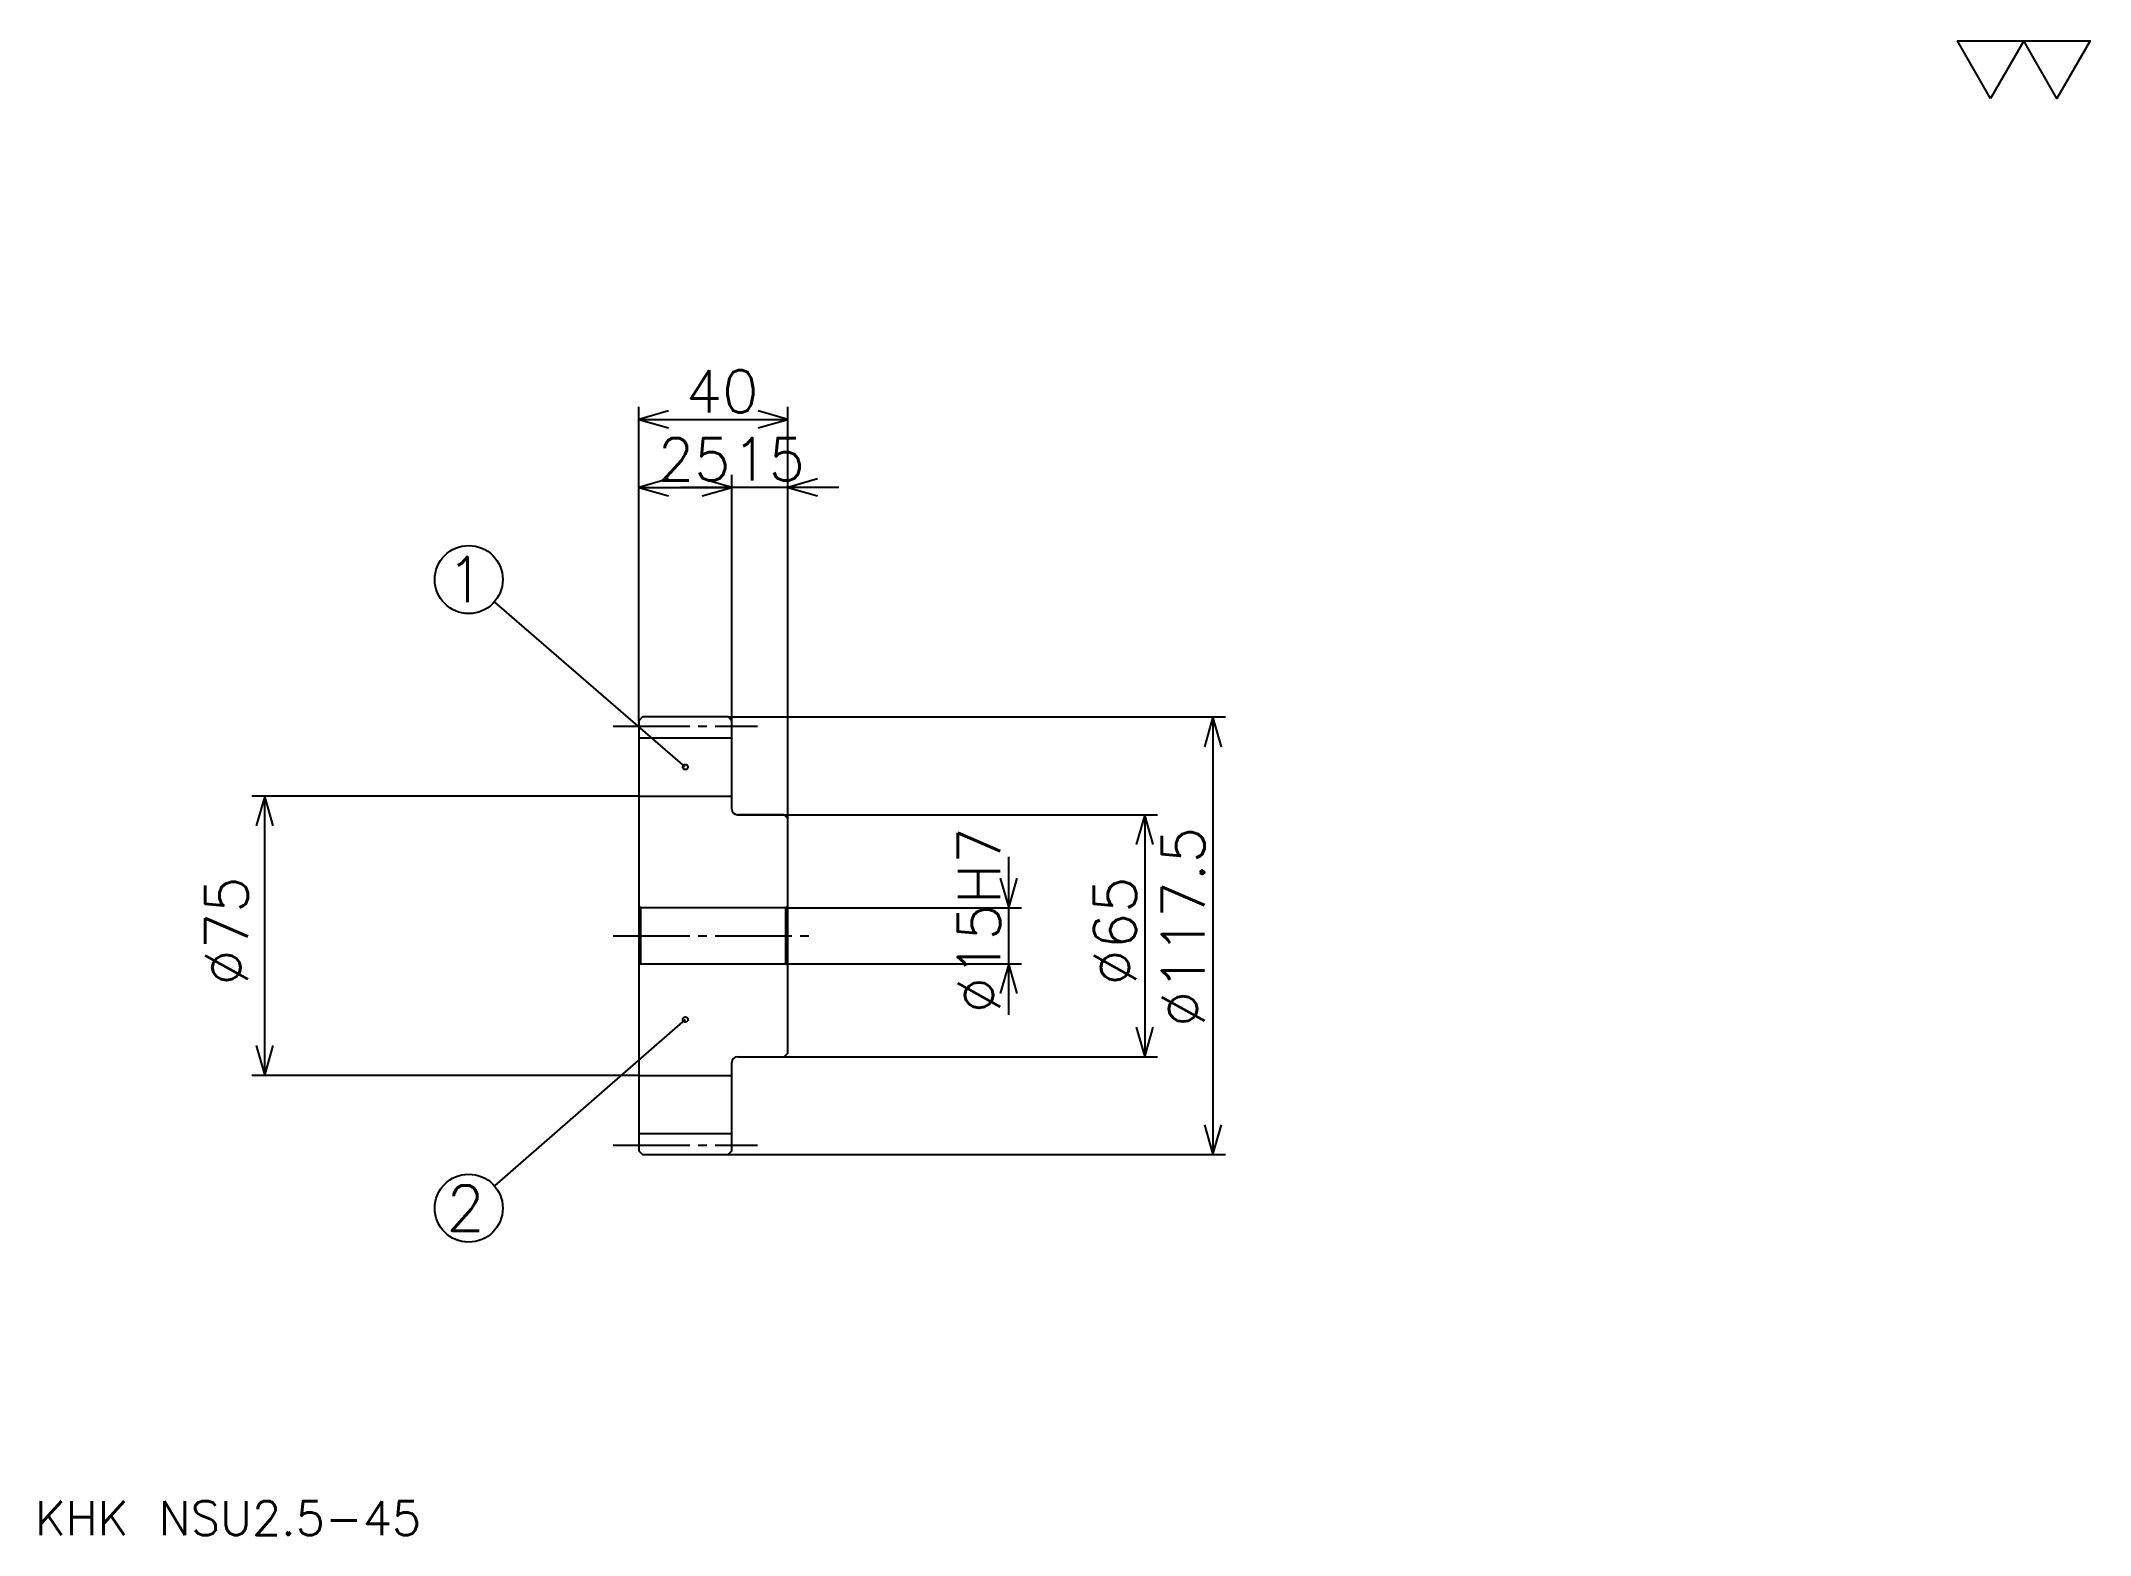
# Model space of a CAD drawing. Extents: x 24 to 575, y 25 to 426.
import ezdxf

# ---------------------------------------------------------------- set-up
doc = ezdxf.new("R2010")
doc.units = 0
doc.linetypes.add('DASHDOT', pattern=[27.391305, 20.543478, -2.282609, 2.282609, -2.282609])
doc.layers.get('0').update_dxf_attribs({"linetype": 'CONTINUOUS'})
doc.layers.add('DASHDOT', color=6, linetype='DASHDOT')
doc.styles.add('KANJI', font='TXT', dxfattribs={"bigfont": 'BIGFONT'})

msp = doc.modelspace()

# ---------------------------------------------------------------- linework, layer by layer
at = {"color": 5}
for p, q in [((184.891312, 244.782608), (184.891312, 328.097839)), ((184.891312, 324.673889), (224.891312, 324.673889)), ((224.891312, 244.782608), (224.891312, 328.097839)), ((209.891312, 244.782608), (209.891312, 309.836945)), ((184.891312, 306.413025), (209.891312, 306.413025)), ((238.58696, 306.413025), (196.195663, 306.413025)), ((197.391312, 231.345108), (146.142365, 275.708984)), ((184.891312, 243.782608), (184.891312, 244.782608)), ((208.891312, 244.782608), (224.891312, 244.782608)), ((209.891312, 243.782608), (209.891312, 244.782608)), ((224.891312, 244.782608), (342.445679, 244.782608)), ((224.891312, 217.532608), (224.891312, 244.782608)), ((339.021729, 244.782608), (339.021729, 127.282608)), ((184.891312, 223.532608), (81.032616, 223.532608)), ((84.456528, 148.532608), (84.456528, 223.532608)), ((211.391312, 218.532608), (224.891312, 218.532608)), ((224.891312, 218.532608), (324.184814, 218.532608)), ((320.760864, 218.532608), (320.760864, 153.532608)), ((284.239136, 164.83696), (284.239136, 207.228256)), ((224.891312, 193.532608), (287.663055, 193.532608)), ((224.891312, 178.532608), (287.663055, 178.532608)), ((197.391312, 163.532608), (146.124023, 118.877365)), ((211.391312, 153.532608), (224.891312, 153.532608)), ((224.891312, 153.532608), (324.184814, 153.532608)), ((184.891312, 148.532608), (81.032616, 148.532608)), ((208.891312, 127.282608), (224.891312, 127.282608)), ((224.891312, 127.282608), (342.445679, 127.282608))]:
    msp.add_line(p, q, dxfattribs=at)
at = {"color": 4}
for p, q in [((184.891312, 239.157608), (209.891312, 239.157608)), ((184.891312, 223.532608), (209.891312, 223.532608)), ((185.391312, 193.532608), (185.391312, 178.532608)), ((224.391312, 193.532608), (224.891312, 194.032608)), ((224.391312, 178.532608), (224.891312, 178.032608)), ((184.891312, 148.532608), (209.891312, 148.532608)), ((184.891312, 132.907608), (209.891312, 132.907608))]:
    msp.add_line(p, q, dxfattribs=at)
at = {"color": 7}
msp.add_lwpolyline([(547.826111, 410.869568), (538.92395, 426.299988), (574.532654, 426.299988), (565.630432, 410.869568), (556.728271, 426.299988), (547.826111, 410.869568)], dxfattribs=at)
at = {"color": 5}
for points in [[(192.880447, 326.956512), (184.891312, 324.673889), (192.880447, 322.391296)], [(216.902176, 322.391296), (224.891312, 324.673889), (216.902176, 326.956512)], [(192.880447, 308.695648), (184.891312, 306.413025), (192.880447, 304.130432)], [(201.902176, 304.130432), (209.891312, 306.413025), (201.902176, 308.695648)], [(201.902176, 304.130432), (209.891312, 306.413025), (201.902176, 308.695648)], [(232.880447, 308.695648), (224.891312, 306.413025), (232.880447, 304.130432)], [(341.304352, 236.793472), (339.021729, 244.782608), (336.739136, 236.793472)], [(86.739136, 215.543472), (84.456528, 223.532608), (82.17392, 215.543472)], [(323.043488, 210.543472), (320.760864, 218.532608), (318.478271, 210.543472)], [(281.956543, 201.521744), (284.239136, 193.532608), (286.521729, 201.521744)], [(286.521729, 170.543472), (284.239136, 178.532608), (281.956543, 170.543472)], [(318.478271, 161.521744), (320.760864, 153.532608), (323.043488, 161.521744)], [(82.17392, 156.521744), (84.456528, 148.532608), (86.739136, 156.521744)], [(336.739136, 135.271744), (339.021729, 127.282608), (341.304352, 135.271744)]]:
    msp.add_lwpolyline(points, dxfattribs=at)
at = {"color": 4}
for points in [[(209.891312, 220.032608), (209.891312, 243.782608), (208.891312, 244.782608), (185.891312, 244.782608), (184.891312, 243.782608), (184.891312, 178.032608)], [(211.391312, 153.532608), (223.891312, 153.532608), (224.891312, 154.532608), (224.891312, 217.532608), (223.891312, 218.532608), (211.391312, 218.532608)], [(184.891312, 178.032608), (185.391312, 178.532608), (224.391312, 178.532608), (224.391312, 193.532608), (185.391312, 193.532608), (184.891312, 194.032608)], [(184.891312, 178.032608), (184.891312, 128.282608), (185.891312, 127.282608), (208.891312, 127.282608), (209.891312, 128.282608), (209.891312, 152.032608)]]:
    msp.add_lwpolyline(points, dxfattribs=at)
at = {"color": 5}
for centre, radius in [((139.239136, 281.684784), 9.130435), ((197.391312, 231.345108), 0.684783), ((197.391312, 163.532608), 0.684783), ((139.239136, 112.880432), 9.130435)]:
    msp.add_circle(centre, radius, dxfattribs=at)
at = {"color": 4}
for centre, start, end in [((211.391312, 220.032608), 180, 270), ((211.391312, 152.032608), 90, 180)]:
    msp.add_arc(centre, 1.5, start, end, dxfattribs=at)
at = {"layer": 'DASHDOT', "color": 7}
for p, q in [((178.043488, 242.282608), (216.739136, 242.282608)), ((178.043488, 186.032608), (231.739136, 186.032608)), ((178.043488, 129.782608), (216.739136, 129.782608))]:
    msp.add_line(p, q, dxfattribs=at)

# ---------------------------------------------------------------- texts
at = {"color": 7, "style": 'KANJI'}
for s, height, p in [('40', 11.413043, (197.472839, 326.5)), ('25', 11.413043, (189.972839, 308.239136)), ('15', 11.413043, (209.972839, 308.239136)), ('1', 12.173913, (133.152191, 275.597839)), ('2', 12.173913, (133.152191, 106.793472)), ('KHK NSU2.5-45', 9.130435, (22.826086, 25.108696))]:
    msp.add_text(s, height=height, dxfattribs=at).set_placement(p)
for s, p in [('%%c15H7', (281.956543, 165.203796)), ('%%c117.5', (336.739136, 161.494568)), ('%%c75', (79.891312, 172.622284)), ('%%c65', (318.478271, 172.622284))]:
    msp.add_text(s, height=11.413043, rotation=90, dxfattribs=at).set_placement(p)

doc.saveas('drawing.dxf')
